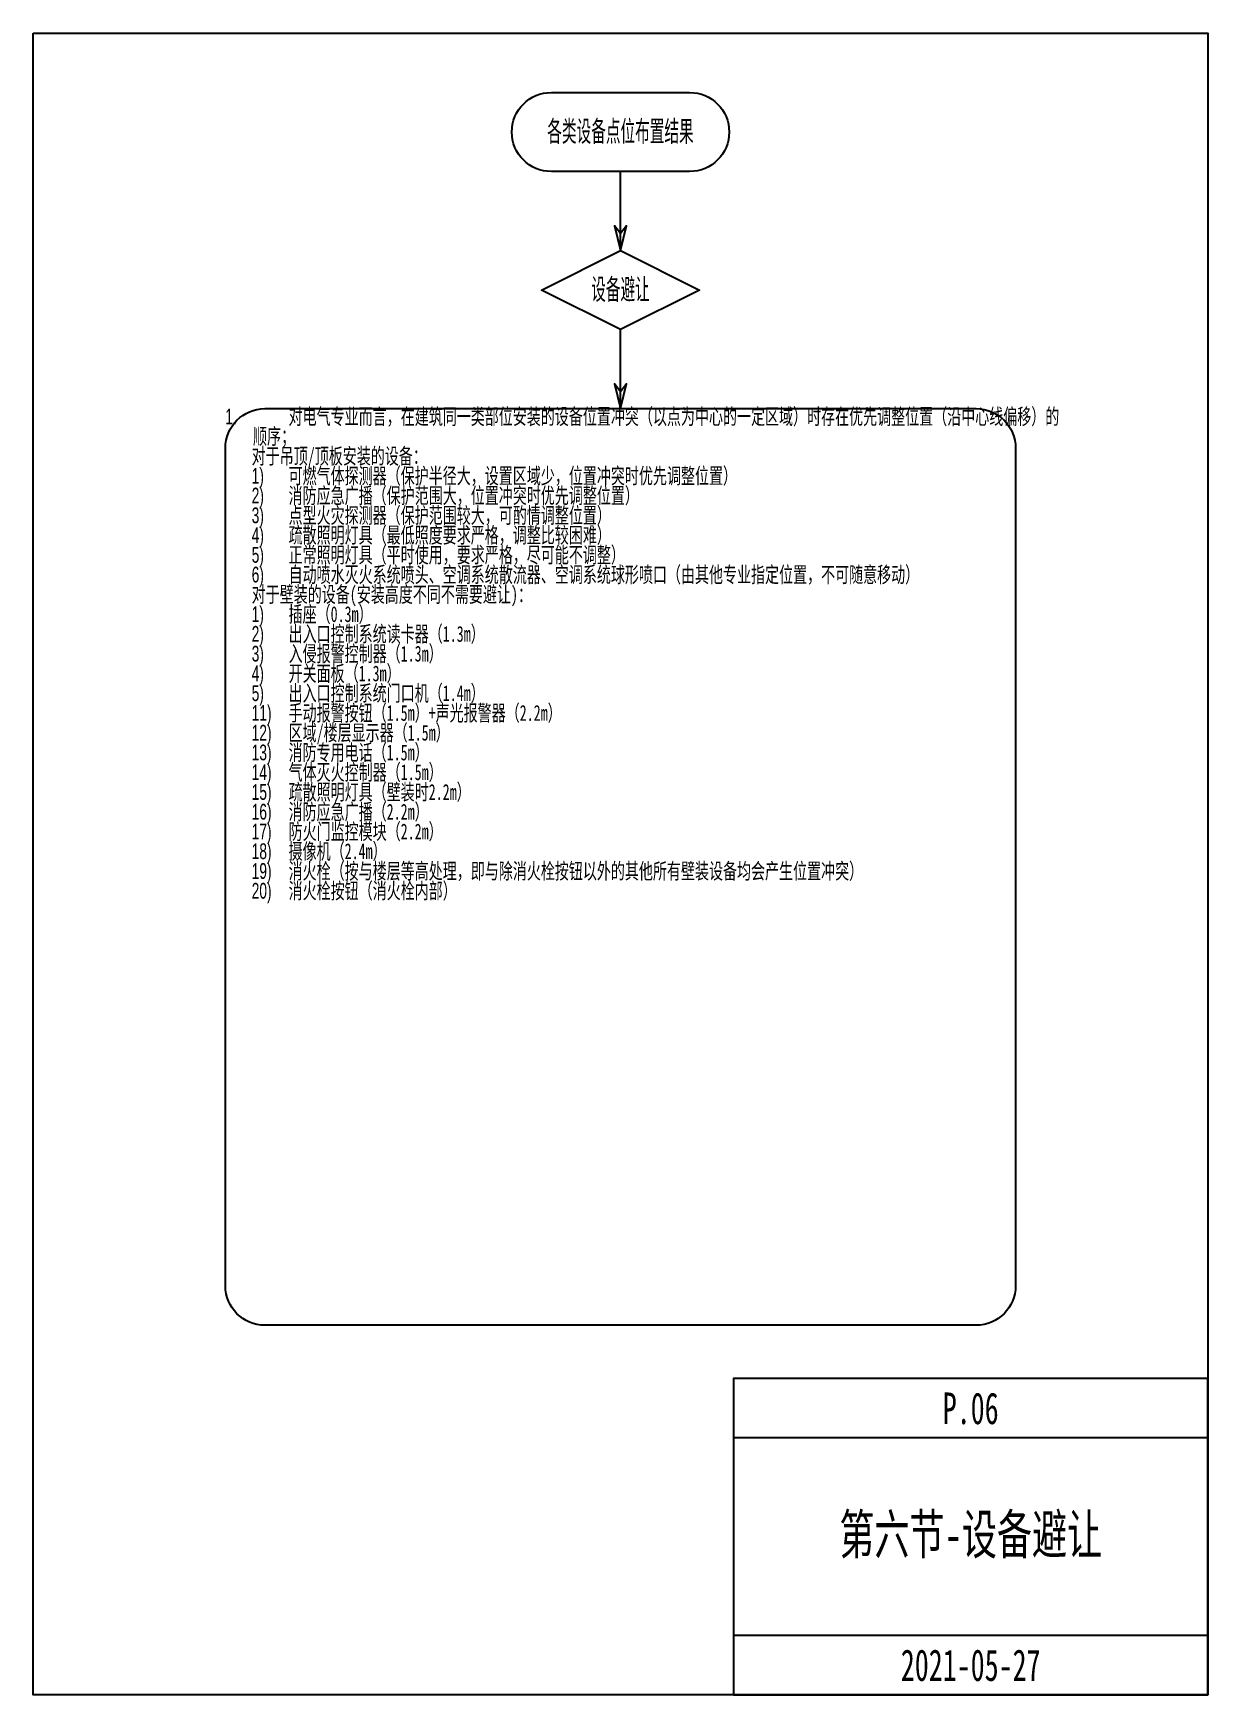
# Model space of a CAD drawing. Header units: millimetres. Extents: x 0 to 4164250, y 0 to 1261500.
# Drawn here: x 3222500 to 3519750, y 0 to 420500 of the extents above; entities that cross this region are included whole.
import ezdxf
from ezdxf.enums import TextEntityAlignment as Align

# ---------------------------------------------------------------- set-up
doc = ezdxf.new("R2010")
doc.units = ezdxf.units.MM
doc.header["$LTSCALE"] = 1000
for name, color, linetype in [('C-SHET-SHET', 144, 'Continuous'), ('E-UNIV-DIAG', 2, 'Continuous'), ('E-UNIV-NOTE', 6, 'Continuous')]:
    doc.layers.add(name, color=color, linetype=linetype)
doc.styles.add('TH-STYLE1', font='Stfangso_0.ttf', dxfattribs={"width": 0.65})
doc.styles.add('TH-STYLE3', font='tssdeng.shx', dxfattribs={"width": 0.65, "bigfont": 'tssdchn.shx'})

msp = doc.modelspace()

# ---------------------------------------------------------------- linework, layer by layer
at = {"layer": 'C-SHET-SHET'}
for points in [[(3222500, 420500), (3519750, 420500), (3519750, 0), (3222500, 0)], [(3399750, 0), (3519750, 0), (3519750, 80000), (3399750, 80000)]]:
    msp.add_lwpolyline(points, close=True, dxfattribs=at)
for points in [[(3519750, 65000), (3399750, 65000)], [(3519750, 15000), (3399750, 15000)]]:
    msp.add_lwpolyline(points, dxfattribs=at)
at = {"layer": 'E-UNIV-DIAG', "color": 3}
msp.add_lwpolyline([(3353625, 405500), (3388625, 405500, -0.414213562), (3398625, 395500), (3398625, 395500, -0.414213562), (3388625, 385500), (3353625, 385500, -0.414213562), (3343625, 395500), (3343625, 395500, -0.414213562)], format="xyb", close=True, dxfattribs=at)
at = {"layer": 'E-UNIV-DIAG'}
for points in [[(3371125, 365500), (3371125, 385500)], [(3371125, 365500), (3372625, 371776.24), (3371125, 369776.24), (3369625, 371776.24), (3371125, 365500)], [(3371125, 325500), (3371125, 345500)], [(3371125, 325500), (3372625, 331776.24), (3371125, 329776.24), (3369625, 331776.24), (3371125, 325500)]]:
    msp.add_lwpolyline(points, dxfattribs=at)
msp.add_lwpolyline([(3371125, 365500), (3391125, 355500), (3371125, 345500), (3351125, 355500)], close=True, dxfattribs=at)
msp.add_lwpolyline([(3461125, 93500), (3281125, 93500, -0.414213562), (3271125, 103500), (3271125, 315500, -0.414213562), (3281125, 325500), (3461125, 325500, -0.414213562), (3471125, 315500), (3471125, 103500, -0.414213562)], format="xyb", close=True, dxfattribs=at)

# ---------------------------------------------------------------- texts
at = {"layer": 'E-UNIV-NOTE', "width": 0.65}
for s, height, style, p in [('各类设备点位布置结果', 6000, 'TH-STYLE3', (3371125, 395500)), ('设备避让', 6000, 'TH-STYLE3', (3371125, 355500)), ('P.06', 8000, 'TH-STYLE1', (3459750, 72500)), ('第六节-设备避让', 10000, 'TH-STYLE1', (3459750, 40606.06)), ('2021-05-27', 8000, 'TH-STYLE1', (3459750, 7500))]:
    msp.add_text(s, height=height, dxfattribs=dict(at, style=style)).set_placement(p, align=Align.MIDDLE_CENTER)
at = {"layer": 'E-UNIV-NOTE', "insert": (3271125, 325500), "char_height": 4000, "attachment_point": 1, "line_spacing_factor": 0.75, "style": 'TH-STYLE1'}
msp.add_mtext_dynamic_manual_height_columns('\\pi-7000,l7000;{\\fMontserrat|b0|i0|c134|p2;1.^I}对电气专业而言，在建筑同一类部位安装的设备位置冲突（以点为中心的一定区域）时存在优先调整位置（沿中心线偏移）的顺序；\\P\\pi0,l6666.68;对于吊顶/顶板安装的设备：\\P\\pi-7000,l13666.68;{\\fMontserrat|b0|i0|c134|p2;1)^I}可燃气体探测器（保护半径大，设置区域少，位置冲突时优先调整位置）\\P{\\fMontserrat|b0|i0|c134|p2;2)^I}消防应急广播（保护范围大，位置冲突时优先调整位置）\\P{\\fMontserrat|b0|i0|c134|p2;3)^I}点型火灾探测器（保护范围较大，可酌情调整位置）\\P{\\fMontserrat|b0|i0|c134|p2;4)^I}疏散照明灯具（最低照度要求严格，调整比较困难）\\P{\\fMontserrat|b0|i0|c134|p2;5)^I}正常照明灯具（平时使用，要求严格，尽可能不调整）\\P{\\fMontserrat|b0|i0|c134|p2;6)^I}自动喷水灭火系统喷头、空调系统散流器、空调系统球形喷口（由其他专业指定位置，不可随意移动）\\P\\pi0,l6666.68;对于壁装的设备(安装高度不同不需要避让)：\\P\\pi-7000,l13666.68;{\\fMontserrat|b0|i0|c134|p2;1)^I}插座（0.3m）\\P{\\fMontserrat|b0|i0|c134|p2;2)^I}出入口控制系统读卡器（1.3m）\\P{\\fMontserrat|b0|i0|c134|p2;3)^I}入侵报警控制器（1.3m）\\P{\\fMontserrat|b0|i0|c134|p2;4)^I}开关面板（1.3m）\\P{\\fMontserrat|b0|i0|c134|p2;5)^I}出入口控制系统门口机（1.4m）\\P{\\fMontserrat|b0|i0|c134|p2;11)^I}手动报警按钮（1.5m）+声光报警器（2.2m）\\P{\\fMontserrat|b0|i0|c134|p2;12)^I}区域/楼层显示器（1.5m）\\P{\\fMontserrat|b0|i0|c134|p2;13)^I}消防专用电话（1.5m）\\P{\\fMontserrat|b0|i0|c134|p2;14)^I}气体灭火控制器（1.5m）\\P{\\fMontserrat|b0|i0|c134|p2;15)^I}疏散照明灯具（壁装时2.2m）\\P{\\fMontserrat|b0|i0|c134|p2;16)^I}消防应急广播（2.2m）\\P{\\fMontserrat|b0|i0|c134|p2;17)^I}防火门监控模块（2.2m）\\P{\\fMontserrat|b0|i0|c134|p2;18)^I}摄像机（2.4m）\\P{\\fMontserrat|b0|i0|c134|p2;19)^I}消火栓（按与楼层等高处理，即与除消火栓按钮以外的其他所有壁装设备均会产生位置冲突）\\P{\\fMontserrat|b0|i0|c134|p2;20)^I}消火栓按钮（消火栓内部）', width=200000, gutter_width=1250, heights=[0], dxfattribs=at)

doc.saveas('drawing.dxf')
